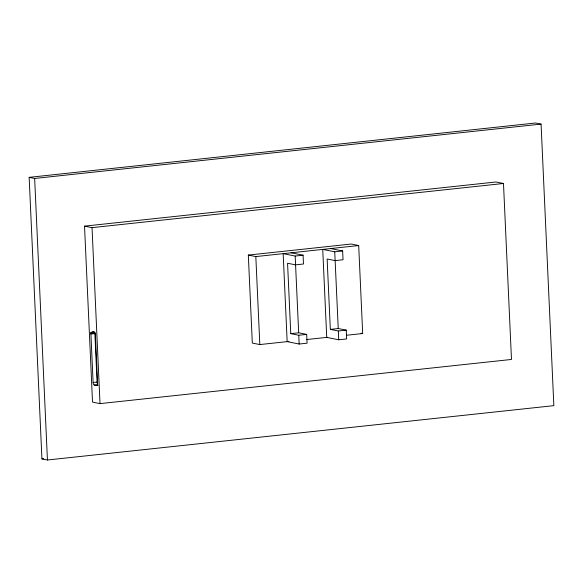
<?xml version="1.0" encoding="UTF-8"?>
<svg xmlns="http://www.w3.org/2000/svg" width="583" height="583" viewBox="0 0 583 583"><rect width="100%" height="100%" fill="white"/><g stroke="black" fill="none" stroke-linecap="round" stroke-linejoin="round"><path stroke-width="0.87" d="M90.912 334.015C90.285 330.758 95.947 332.142 95.408 334.817L97.594 382.936A2.806 1.246 83.9 0 1 96.45 385.472L94.278 385.035A2.347 1.042 83.9 0 1 93.112 382.492L90.912 334.015L94.869 333.593L94.942 332.623L90.984 333.046M29.15 177.349L535.566 122.998L541.068 124.099L553.85 405.651L47.434 460.002L41.932 458.901L29.15 177.349L34.652 178.456L541.068 124.099M84.528 226.146L495.987 181.983L503.486 183.485L511.48 359.456L100.014 403.618L92.515 402.117L84.528 226.146L92.027 227.647L503.486 183.485M288.92 341.441L259.821 344.568L252.315 343.066L248.322 255.084L351.185 244.037L358.691 245.545L362.684 333.527L346.44 335.269M248.322 255.084L255.82 256.586L358.691 245.545M295.173 256.054L303.08 255.201L303.481 263.997L295.566 264.85L287.565 263.246L290.764 333.636L298.766 335.24L306.68 334.387L307.081 343.19L299.166 344.036L287.164 341.631L283.17 253.649L295.173 256.054L298.678 332.784L306.68 334.387M334.737 251.805L342.644 250.952L343.044 259.756L335.13 260.601L327.129 258.998L330.328 329.388L338.329 330.991L346.244 330.138L346.645 338.942L338.73 339.787L326.728 337.389L322.734 249.4L334.737 251.805L338.242 328.542L346.244 330.138M91.385 332.295L93.863 331.975M91.283 332.39L94.446 332.048M91.188 332.514L94.359 332.172M91.108 332.667L94.278 332.325M91.043 332.842L94.206 332.507M90.941 333.272L94.898 332.842M90.919 333.505L94.876 333.082M290.764 333.636L298.678 332.784M330.328 329.388L338.242 328.542M306.738 339.532L327.493 337.302M93.112 382.492L97.069 382.069A2.347 1.042 83.9 0 0 97.689 384.19M94.278 385.035L97.441 384.693M96.45 385.472L98.031 385.297M41.932 458.901L43.747 458.712M330.641 248.555L342.644 250.952M291.077 252.796L303.08 255.201M361.015 333.192L362.684 333.527M338.329 330.991L338.73 339.787M298.766 335.24L299.166 344.036M255.82 256.586L259.821 344.568M92.027 227.647L100.014 403.618M94.869 333.593L97.069 382.069M34.652 178.456L47.434 460.002"/></g></svg>
